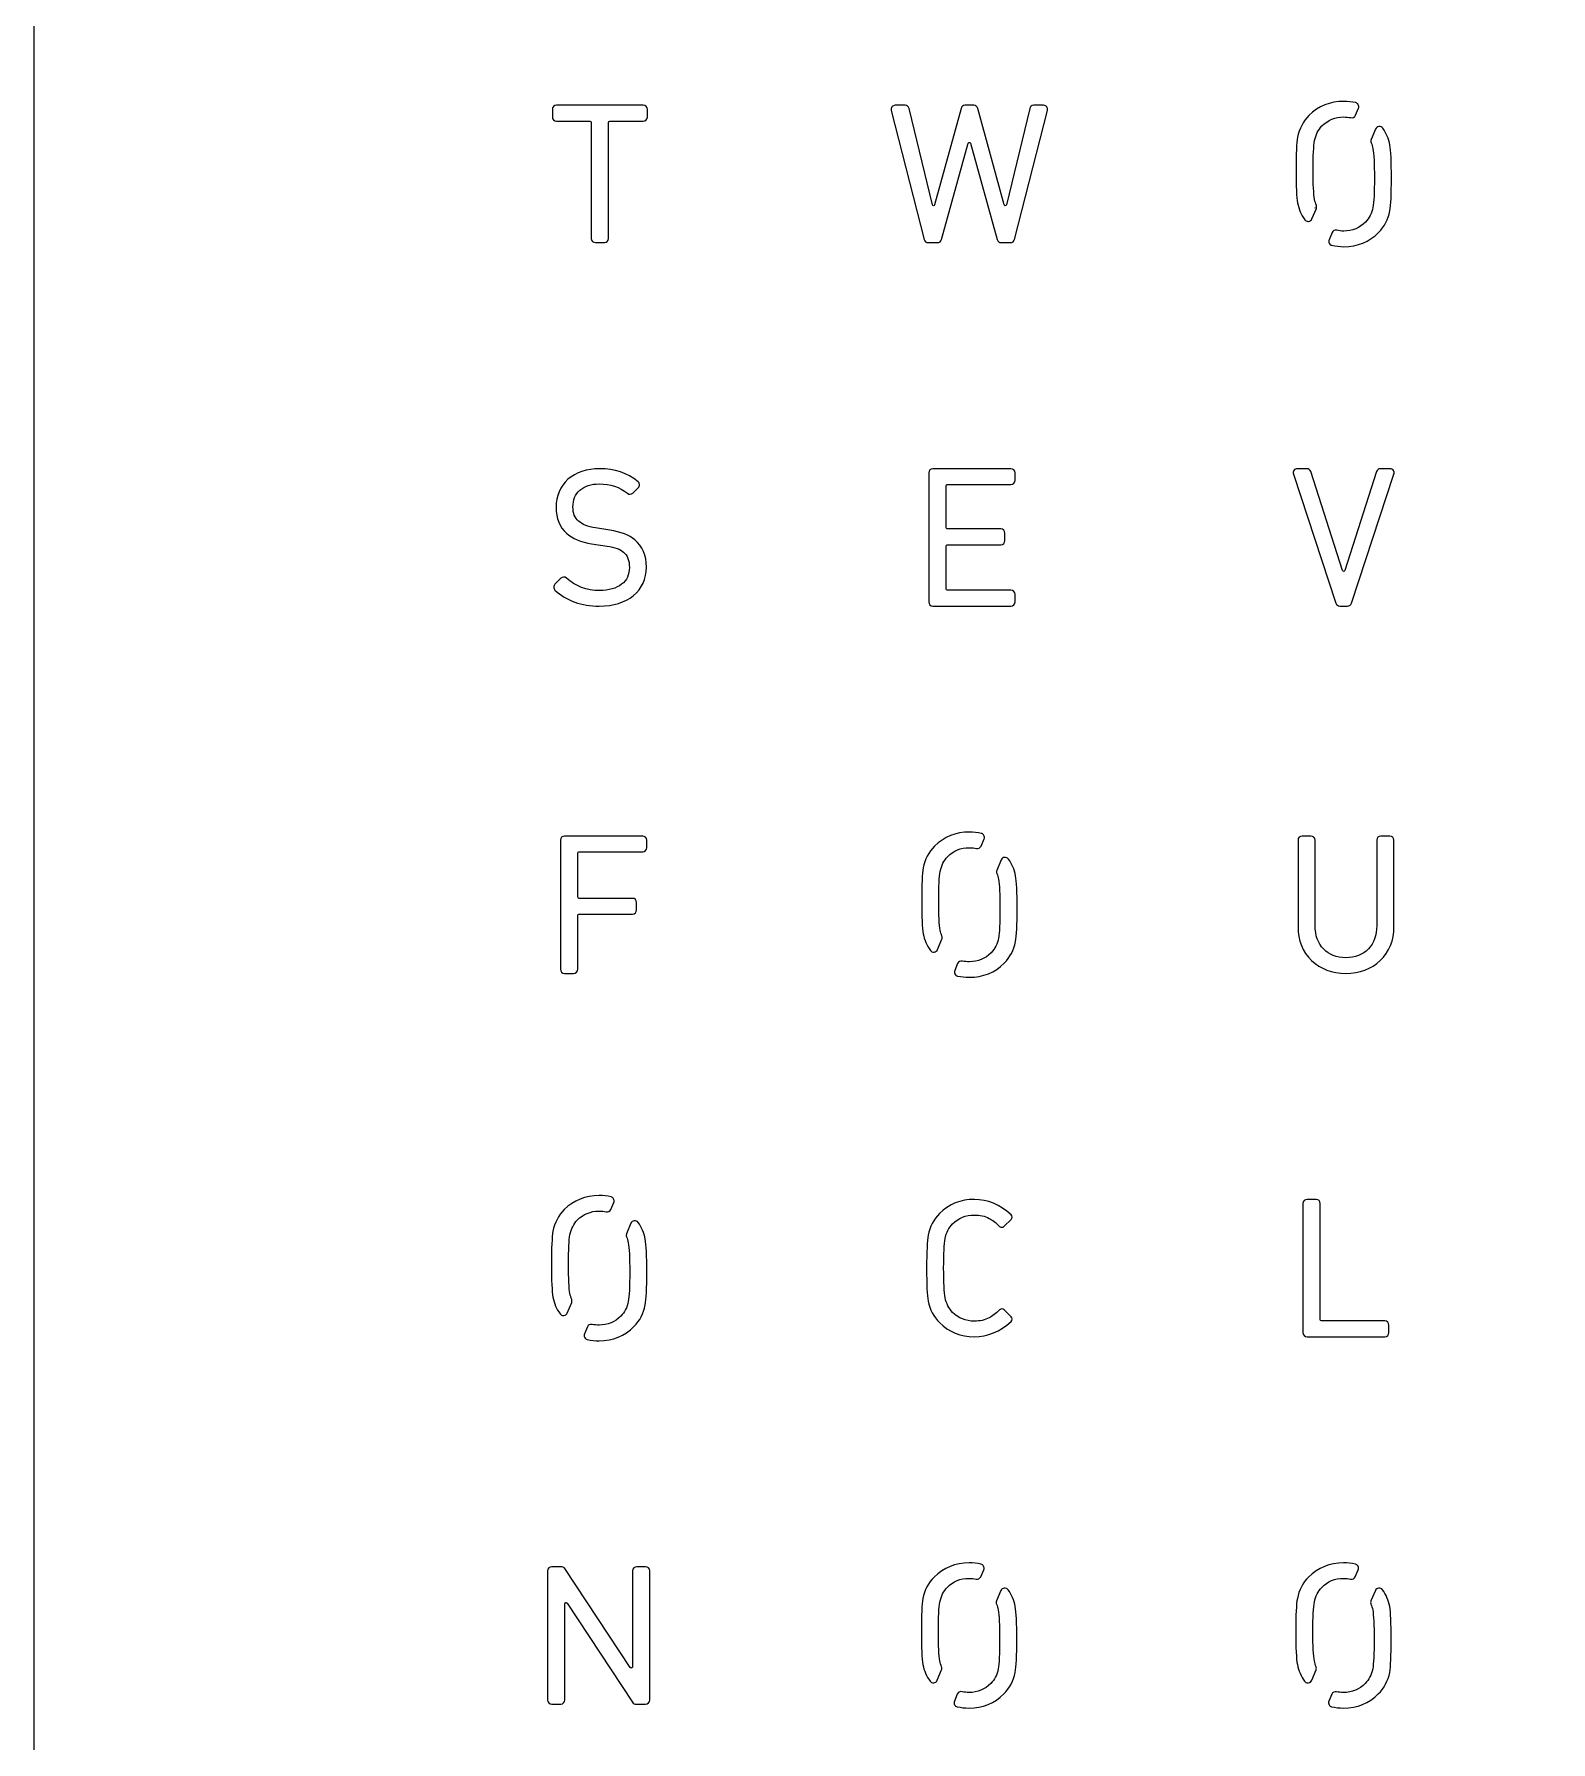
# Model space of a CAD drawing. Header units: millimetres. Extents: x -10 to 590, y -10 to 590.
# Drawn here: x -9.8 to 125.6, y 139 to 291.5 of the extents above; entities that cross this region are included whole.
import ezdxf

# ---------------------------------------------------------------- set-up
doc = ezdxf.new("R2010")
doc.units = ezdxf.units.MM
doc.header["$MEASUREMENT"] = 0
doc.layers.add('Layer 1', color=7, linetype='Continuous', lineweight=0)

msp = doc.modelspace()

# ---------------------------------------------------------------- linework, layer by layer
at = {"layer": 'Layer 1', "color": 18, "lineweight": 9, "true_color": 0x000000}
msp.add_lwpolyline([(590.16, -9.84), (-9.84, -9.84), (-9.84, 590.16), (590.16, 590.16)], close=True, dxfattribs=at)
at = {"layer": 'Layer 1', "color": 250, "lineweight": 9, "true_color": 0x231f20}
for points, knots in [([(41.08, 272.89), (41.08, 272.89), (40.27, 272.89), (40.27, 272.89), (40.07, 272.89), (39.9, 273.05), (39.9, 273.25), (39.9, 273.25), (39.9, 283.63), (39.9, 283.63), (39.9, 283.69), (39.85, 283.74), (39.79, 283.74), (39.79, 283.74), (36.8, 283.74), (36.8, 283.74), (36.59, 283.74), (36.43, 283.91), (36.43, 284.11), (36.43, 284.11), (36.43, 284.78), (36.43, 284.78), (36.43, 284.98), (36.59, 285.15), (36.8, 285.15), (36.8, 285.15), (44.55, 285.15), (44.55, 285.15), (44.75, 285.15), (44.92, 284.98), (44.92, 284.78), (44.92, 284.78), (44.92, 284.11), (44.92, 284.11), (44.92, 283.91), (44.75, 283.74), (44.55, 283.74), (44.55, 283.74), (41.55, 283.74), (41.55, 283.74), (41.49, 283.74), (41.44, 283.69), (41.44, 283.63), (41.44, 283.63), (41.44, 273.25), (41.44, 273.25), (41.44, 273.05), (41.28, 272.89), (41.08, 272.89)], [0, 0, 0, 0, 1, 1, 1, 2, 2, 2, 3, 3, 3, 4, 4, 4, 5, 5, 5, 6, 6, 6, 7, 7, 7, 8, 8, 8, 9, 9, 9, 10, 10, 10, 11, 11, 11, 12, 12, 12, 13, 13, 13, 14, 14, 14, 15, 15, 15, 16, 16, 16, 16]), ([(77.34, 272.89), (77.34, 272.89), (76.51, 272.89), (76.51, 272.89), (76.34, 272.89), (76.2, 273), (76.15, 273.16), (76.15, 273.16), (73.77, 281.76), (73.77, 281.76), (73.75, 281.84), (73.68, 281.84), (73.67, 281.84), (73.65, 281.84), (73.58, 281.84), (73.56, 281.76), (73.56, 281.76), (71.18, 273.16), (71.18, 273.16), (71.13, 273), (70.99, 272.89), (70.82, 272.89), (70.82, 272.89), (69.99, 272.89), (69.99, 272.89), (69.82, 272.89), (69.67, 273), (69.63, 273.16), (69.63, 273.16), (66.69, 284.69), (66.69, 284.69), (66.66, 284.8), (66.68, 284.92), (66.75, 285.01), (66.82, 285.1), (66.93, 285.15), (67.04, 285.15), (67.04, 285.15), (67.92, 285.15), (67.92, 285.15), (68.09, 285.15), (68.24, 285.03), (68.28, 284.87), (68.28, 284.87), (70.36, 276.27), (70.36, 276.27), (70.38, 276.19), (70.45, 276.19), (70.46, 276.19), (70.48, 276.19), (70.54, 276.2), (70.56, 276.27), (70.56, 276.27), (72.92, 284.88), (72.92, 284.88), (72.96, 285.04), (73.11, 285.15), (73.27, 285.15), (73.27, 285.15), (74.06, 285.15), (74.06, 285.15), (74.22, 285.15), (74.37, 285.04), (74.41, 284.88), (74.41, 284.88), (76.77, 276.27), (76.77, 276.27), (76.79, 276.19), (76.86, 276.19), (76.87, 276.19), (76.89, 276.19), (76.95, 276.2), (76.97, 276.27), (76.97, 276.27), (79.05, 284.87), (79.05, 284.87), (79.09, 285.03), (79.24, 285.15), (79.41, 285.15), (79.41, 285.15), (80.29, 285.15), (80.29, 285.15), (80.4, 285.15), (80.51, 285.1), (80.58, 285.01), (80.65, 284.92), (80.67, 284.8), (80.64, 284.69), (80.64, 284.69), (77.7, 273.16), (77.7, 273.16), (77.66, 273), (77.51, 272.89), (77.34, 272.89)], [0, 0, 0, 0, 1, 1, 1, 2, 2, 2, 3, 3, 3, 4, 4, 4, 5, 5, 5, 6, 6, 6, 7, 7, 7, 8, 8, 8, 9, 9, 9, 10, 10, 10, 11, 11, 11, 12, 12, 12, 13, 13, 13, 14, 14, 14, 15, 15, 15, 16, 16, 16, 17, 17, 17, 18, 18, 18, 19, 19, 19, 20, 20, 20, 21, 21, 21, 22, 22, 22, 23, 23, 23, 24, 24, 24, 25, 25, 25, 26, 26, 26, 27, 27, 27, 28, 28, 28, 29, 29, 29, 30, 30, 30, 31, 31, 31, 31]), ([(103.91, 274.79), (103.8, 274.79), (103.69, 274.84), (103.61, 274.94), (103.3, 275.37), (103.08, 275.87), (102.97, 276.43), (102.88, 276.94), (102.84, 277.9), (102.84, 279.37), (102.84, 280.84), (102.88, 281.8), (102.97, 282.31), (103.12, 283.06), (103.46, 283.71), (103.99, 284.24), (104.82, 285.08), (105.87, 285.5), (107.1, 285.5), (107.47, 285.5), (107.82, 285.46), (108.16, 285.39), (108.26, 285.36), (108.34, 285.3), (108.39, 285.2), (108.44, 285.1), (108.45, 284.99), (108.41, 284.89), (108.41, 284.89), (108.14, 284.26), (108.14, 284.26), (108.07, 284.09), (107.9, 284.01), (107.72, 284.05), (107.52, 284.09), (107.31, 284.11), (107.1, 284.11), (106.33, 284.11), (105.68, 283.84), (105.15, 283.31), (104.82, 282.96), (104.59, 282.52), (104.49, 282), (104.4, 281.53), (104.36, 280.65), (104.36, 279.37), (104.36, 278.09), (104.4, 277.21), (104.49, 276.74), (104.53, 276.56), (104.58, 276.39), (104.65, 276.22), (104.68, 276.13), (104.68, 276.03), (104.65, 275.94), (104.65, 275.94), (104.65, 275.94), (104.65, 275.94), (104.65, 275.94), (104.25, 275.01), (104.25, 275.01), (104.2, 274.89), (104.09, 274.8), (103.96, 274.79), (103.94, 274.79), (103.93, 274.79), (103.91, 274.79)], [0, 0, 0, 0, 1, 1, 1, 2, 2, 2, 3, 3, 3, 4, 4, 4, 5, 5, 5, 6, 6, 6, 7, 7, 7, 8, 8, 8, 9, 9, 9, 10, 10, 10, 11, 11, 11, 12, 12, 12, 13, 13, 13, 14, 14, 14, 15, 15, 15, 16, 16, 16, 17, 17, 17, 18, 18, 18, 19, 19, 19, 20, 20, 20, 21, 21, 21, 22, 22, 22, 22]), ([(107.1, 272.53), (106.73, 272.53), (106.37, 272.57), (106.03, 272.65), (105.93, 272.67), (105.85, 272.74), (105.8, 272.83), (105.75, 272.93), (105.74, 273.05), (105.78, 273.15), (105.78, 273.15), (106.05, 273.78), (106.05, 273.78), (106.12, 273.94), (106.29, 274.03), (106.47, 273.99), (106.67, 273.95), (106.88, 273.92), (107.1, 273.92), (107.86, 273.92), (108.52, 274.2), (109.04, 274.73), (109.37, 275.07), (109.6, 275.51), (109.7, 276.04), (109.79, 276.5), (109.83, 277.39), (109.83, 278.66), (109.83, 279.94), (109.79, 280.83), (109.7, 281.29), (109.66, 281.47), (109.61, 281.65), (109.54, 281.81), (109.51, 281.9), (109.51, 282), (109.54, 282.09), (109.54, 282.09), (109.94, 283.03), (109.94, 283.03), (109.99, 283.15), (110.1, 283.23), (110.23, 283.25), (110.37, 283.26), (110.5, 283.21), (110.58, 283.1), (110.89, 282.66), (111.11, 282.16), (111.22, 281.61), (111.22, 281.61), (111.22, 281.61), (111.22, 281.61), (111.31, 281.1), (111.35, 280.11), (111.35, 278.66), (111.35, 277.22), (111.31, 276.23), (111.22, 275.72), (111.07, 274.97), (110.73, 274.32), (110.21, 273.8), (109.37, 272.96), (108.32, 272.53), (107.1, 272.53)], [0, 0, 0, 0, 1, 1, 1, 2, 2, 2, 3, 3, 3, 4, 4, 4, 5, 5, 5, 6, 6, 6, 7, 7, 7, 8, 8, 8, 9, 9, 9, 10, 10, 10, 11, 11, 11, 12, 12, 12, 13, 13, 13, 14, 14, 14, 15, 15, 15, 16, 16, 16, 17, 17, 17, 18, 18, 18, 19, 19, 19, 20, 20, 20, 21, 21, 21, 21]), ([(104.52, 275.99), (104.52, 275.99), (104.53, 275.99), (104.53, 275.99), (104.53, 275.99), (104.52, 275.99), (104.52, 275.99)], [0, 0, 0, 0, 1, 1, 1, 2, 2, 2, 2]), ([(40.62, 240.44), (39.03, 240.44), (37.7, 240.92), (36.66, 241.87), (36.59, 241.94), (36.55, 242.03), (36.55, 242.13), (36.55, 242.23), (36.59, 242.33), (36.66, 242.4), (36.66, 242.4), (37.19, 242.93), (37.19, 242.93), (37.33, 243.07), (37.55, 243.07), (37.69, 242.94), (38.5, 242.21), (39.49, 241.83), (40.66, 241.83), (41.48, 241.83), (42.14, 242.02), (42.61, 242.39), (43.08, 242.75), (43.31, 243.24), (43.31, 243.89), (43.31, 244.5), (43.13, 244.96), (42.79, 245.27), (42.51, 245.51), (42.02, 245.69), (41.32, 245.8), (41.32, 245.8), (39.94, 246.01), (39.94, 246.01), (38.98, 246.16), (38.23, 246.47), (37.7, 246.94), (37.08, 247.49), (36.76, 248.27), (36.76, 249.24), (36.76, 250.28), (37.12, 251.13), (37.82, 251.76), (38.53, 252.39), (39.49, 252.71), (40.67, 252.71), (41.99, 252.71), (43.13, 252.32), (44.08, 251.55), (44.16, 251.49), (44.2, 251.39), (44.21, 251.29), (44.21, 251.19), (44.17, 251.08), (44.1, 251.01), (44.1, 251.01), (43.62, 250.53), (43.62, 250.53), (43.49, 250.4), (43.27, 250.39), (43.13, 250.51), (42.45, 251.07), (41.6, 251.35), (40.62, 251.35), (39.89, 251.35), (39.3, 251.16), (38.89, 250.79), (38.47, 250.41), (38.27, 249.92), (38.27, 249.29), (38.27, 248.73), (38.43, 248.32), (38.77, 248.03), (39.11, 247.73), (39.62, 247.52), (40.28, 247.42), (40.28, 247.42), (41.57, 247.22), (41.57, 247.22), (42.55, 247.07), (43.3, 246.78), (43.79, 246.36), (44.48, 245.77), (44.83, 244.95), (44.83, 243.92), (44.83, 242.86), (44.44, 242), (43.67, 241.38), (42.91, 240.76), (41.89, 240.44), (40.62, 240.44)], [0, 0, 0, 0, 1, 1, 1, 2, 2, 2, 3, 3, 3, 4, 4, 4, 5, 5, 5, 6, 6, 6, 7, 7, 7, 8, 8, 8, 9, 9, 9, 10, 10, 10, 11, 11, 11, 12, 12, 12, 13, 13, 13, 14, 14, 14, 15, 15, 15, 16, 16, 16, 17, 17, 17, 18, 18, 18, 19, 19, 19, 20, 20, 20, 21, 21, 21, 22, 22, 22, 23, 23, 23, 24, 24, 24, 25, 25, 25, 26, 26, 26, 27, 27, 27, 28, 28, 28, 29, 29, 29, 30, 30, 30, 30]), ([(77.38, 240.44), (77.38, 240.44), (70.41, 240.44), (70.41, 240.44), (70.2, 240.44), (70.04, 240.61), (70.04, 240.81), (70.04, 240.81), (70.04, 252.34), (70.04, 252.34), (70.04, 252.54), (70.2, 252.71), (70.41, 252.71), (70.41, 252.71), (77.38, 252.71), (77.38, 252.71), (77.58, 252.71), (77.75, 252.54), (77.75, 252.34), (77.75, 252.34), (77.75, 251.67), (77.75, 251.67), (77.75, 251.46), (77.58, 251.3), (77.38, 251.3), (77.38, 251.3), (71.69, 251.3), (71.69, 251.3), (71.63, 251.3), (71.58, 251.25), (71.58, 251.19), (71.58, 251.19), (71.58, 247.44), (71.58, 247.44), (71.58, 247.38), (71.63, 247.33), (71.69, 247.33), (71.69, 247.33), (76.47, 247.33), (76.47, 247.33), (76.67, 247.33), (76.84, 247.17), (76.84, 246.96), (76.84, 246.96), (76.84, 246.29), (76.84, 246.29), (76.84, 246.09), (76.67, 245.92), (76.47, 245.92), (76.47, 245.92), (71.69, 245.92), (71.69, 245.92), (71.63, 245.92), (71.58, 245.87), (71.58, 245.82), (71.58, 245.82), (71.58, 241.96), (71.58, 241.96), (71.58, 241.9), (71.63, 241.85), (71.69, 241.85), (71.69, 241.85), (77.38, 241.85), (77.38, 241.85), (77.58, 241.85), (77.75, 241.69), (77.75, 241.48), (77.75, 241.48), (77.75, 240.81), (77.75, 240.81), (77.75, 240.61), (77.58, 240.44), (77.38, 240.44)], [0, 0, 0, 0, 1, 1, 1, 2, 2, 2, 3, 3, 3, 4, 4, 4, 5, 5, 5, 6, 6, 6, 7, 7, 7, 8, 8, 8, 9, 9, 9, 10, 10, 10, 11, 11, 11, 12, 12, 12, 13, 13, 13, 14, 14, 14, 15, 15, 15, 16, 16, 16, 17, 17, 17, 18, 18, 18, 19, 19, 19, 20, 20, 20, 21, 21, 21, 22, 22, 22, 23, 23, 23, 24, 24, 24, 24]), ([(107.44, 240.44), (107.44, 240.44), (106.74, 240.44), (106.74, 240.44), (106.58, 240.44), (106.44, 240.55), (106.39, 240.7), (106.39, 240.7), (102.6, 252.22), (102.6, 252.22), (102.56, 252.34), (102.58, 252.46), (102.65, 252.56), (102.72, 252.65), (102.83, 252.71), (102.95, 252.71), (102.95, 252.71), (103.8, 252.71), (103.8, 252.71), (103.96, 252.71), (104.1, 252.6), (104.15, 252.45), (104.15, 252.45), (106.99, 243.61), (106.99, 243.61), (107.01, 243.54), (107.07, 243.54), (107.09, 243.54), (107.11, 243.54), (107.17, 243.54), (107.19, 243.61), (107.19, 243.61), (110.03, 252.45), (110.03, 252.45), (110.08, 252.6), (110.22, 252.71), (110.38, 252.71), (110.38, 252.71), (111.23, 252.71), (111.23, 252.71), (111.35, 252.71), (111.46, 252.65), (111.53, 252.56), (111.6, 252.46), (111.62, 252.34), (111.58, 252.22), (111.58, 252.22), (111.58, 252.22), (111.58, 252.22), (111.58, 252.22), (107.79, 240.7), (107.79, 240.7), (107.74, 240.55), (107.6, 240.44), (107.44, 240.44)], [0, 0, 0, 0, 1, 1, 1, 2, 2, 2, 3, 3, 3, 4, 4, 4, 5, 5, 5, 6, 6, 6, 7, 7, 7, 8, 8, 8, 9, 9, 9, 10, 10, 10, 11, 11, 11, 12, 12, 12, 13, 13, 13, 14, 14, 14, 15, 15, 15, 16, 16, 16, 17, 17, 17, 18, 18, 18, 18]), ([(111.46, 252.26), (111.46, 252.26), (111.46, 252.26), (111.46, 252.26), (111.46, 252.26), (111.46, 252.26), (111.46, 252.26)], [0, 0, 0, 0, 1, 1, 1, 2, 2, 2, 2]), ([(38.33, 207.65), (38.33, 207.65), (37.52, 207.65), (37.52, 207.65), (37.32, 207.65), (37.15, 207.81), (37.15, 208.02), (37.15, 208.02), (37.15, 219.54), (37.15, 219.54), (37.15, 219.75), (37.32, 219.91), (37.52, 219.91), (37.52, 219.91), (44.5, 219.91), (44.5, 219.91), (44.7, 219.91), (44.86, 219.75), (44.86, 219.54), (44.86, 219.54), (44.86, 218.87), (44.86, 218.87), (44.86, 218.67), (44.7, 218.5), (44.5, 218.5), (44.5, 218.5), (38.8, 218.5), (38.8, 218.5), (38.74, 218.5), (38.7, 218.46), (38.7, 218.4), (38.7, 218.4), (38.7, 214.46), (38.7, 214.46), (38.7, 214.4), (38.74, 214.35), (38.8, 214.35), (38.8, 214.35), (43.59, 214.35), (43.59, 214.35), (43.79, 214.35), (43.95, 214.19), (43.95, 213.98), (43.95, 213.98), (43.95, 213.31), (43.95, 213.31), (43.95, 213.11), (43.79, 212.94), (43.59, 212.94), (43.59, 212.94), (38.8, 212.94), (38.8, 212.94), (38.74, 212.94), (38.7, 212.89), (38.7, 212.84), (38.7, 212.84), (38.7, 208.02), (38.7, 208.02), (38.7, 207.81), (38.53, 207.65), (38.33, 207.65)], [0, 0, 0, 0, 1, 1, 1, 2, 2, 2, 3, 3, 3, 4, 4, 4, 5, 5, 5, 6, 6, 6, 7, 7, 7, 8, 8, 8, 9, 9, 9, 10, 10, 10, 11, 11, 11, 12, 12, 12, 13, 13, 13, 14, 14, 14, 15, 15, 15, 16, 16, 16, 17, 17, 17, 18, 18, 18, 19, 19, 19, 20, 20, 20, 20]), ([(70.49, 209.55), (70.37, 209.55), (70.26, 209.6), (70.19, 209.7), (69.87, 210.14), (69.65, 210.64), (69.54, 211.19), (69.45, 211.7), (69.41, 212.66), (69.41, 214.13), (69.41, 215.6), (69.45, 216.56), (69.54, 217.07), (69.69, 217.83), (70.03, 218.48), (70.56, 219), (71.4, 219.84), (72.44, 220.27), (73.67, 220.27), (74.04, 220.27), (74.39, 220.23), (74.73, 220.15), (74.83, 220.13), (74.92, 220.06), (74.97, 219.96), (75.02, 219.87), (75.02, 219.75), (74.98, 219.65), (74.98, 219.65), (74.71, 219.02), (74.71, 219.02), (74.65, 218.86), (74.47, 218.77), (74.29, 218.81), (74.1, 218.85), (73.89, 218.87), (73.67, 218.87), (72.9, 218.87), (72.25, 218.6), (71.72, 218.07), (71.39, 217.72), (71.17, 217.28), (71.06, 216.76), (70.98, 216.3), (70.93, 215.41), (70.93, 214.13), (70.93, 212.85), (70.98, 211.97), (71.06, 211.51), (71.1, 211.32), (71.15, 211.15), (71.22, 210.98), (71.26, 210.89), (71.25, 210.79), (71.22, 210.71), (71.22, 210.71), (70.83, 209.77), (70.83, 209.77), (70.77, 209.65), (70.66, 209.57), (70.53, 209.55), (70.52, 209.55), (70.5, 209.55), (70.49, 209.55)], [0, 0, 0, 0, 1, 1, 1, 2, 2, 2, 3, 3, 3, 4, 4, 4, 5, 5, 5, 6, 6, 6, 7, 7, 7, 8, 8, 8, 9, 9, 9, 10, 10, 10, 11, 11, 11, 12, 12, 12, 13, 13, 13, 14, 14, 14, 15, 15, 15, 16, 16, 16, 17, 17, 17, 18, 18, 18, 19, 19, 19, 20, 20, 20, 21, 21, 21, 21]), ([(107.28, 207.65), (106.05, 207.65), (105.02, 208.04), (104.22, 208.81), (103.41, 209.59), (103.01, 210.6), (103.01, 211.81), (103.01, 211.81), (103.01, 219.55), (103.01, 219.55), (103.01, 219.75), (103.17, 219.91), (103.37, 219.91), (103.37, 219.91), (104.17, 219.91), (104.17, 219.91), (104.38, 219.91), (104.54, 219.75), (104.54, 219.55), (104.54, 219.55), (104.54, 211.91), (104.54, 211.91), (104.54, 211.05), (104.79, 210.35), (105.29, 209.83), (105.78, 209.31), (106.46, 209.05), (107.28, 209.05), (108.11, 209.05), (108.78, 209.31), (109.29, 209.83), (109.79, 210.35), (110.04, 211.05), (110.04, 211.91), (110.04, 211.91), (110.04, 219.55), (110.04, 219.55), (110.04, 219.75), (110.21, 219.91), (110.41, 219.91), (110.41, 219.91), (111.21, 219.91), (111.21, 219.91), (111.41, 219.91), (111.58, 219.75), (111.58, 219.55), (111.58, 219.55), (111.58, 211.81), (111.58, 211.81), (111.58, 210.6), (111.17, 209.59), (110.36, 208.81), (109.55, 208.04), (108.52, 207.65), (107.28, 207.65)], [0, 0, 0, 0, 1, 1, 1, 2, 2, 2, 3, 3, 3, 4, 4, 4, 5, 5, 5, 6, 6, 6, 7, 7, 7, 8, 8, 8, 9, 9, 9, 10, 10, 10, 11, 11, 11, 12, 12, 12, 13, 13, 13, 14, 14, 14, 15, 15, 15, 16, 16, 16, 17, 17, 17, 18, 18, 18, 18]), ([(73.67, 207.3), (73.3, 207.3), (72.94, 207.34), (72.61, 207.41), (72.5, 207.44), (72.42, 207.5), (72.37, 207.6), (72.32, 207.7), (72.32, 207.81), (72.36, 207.91), (72.36, 207.91), (72.62, 208.54), (72.62, 208.54), (72.69, 208.7), (72.86, 208.79), (73.04, 208.75), (73.24, 208.71), (73.45, 208.69), (73.67, 208.69), (74.43, 208.69), (75.09, 208.96), (75.61, 209.49), (75.95, 209.84), (76.17, 210.28), (76.27, 210.8), (76.36, 211.27), (76.4, 212.15), (76.4, 213.43), (76.4, 214.71), (76.36, 215.59), (76.27, 216.06), (76.24, 216.24), (76.18, 216.41), (76.12, 216.58), (76.08, 216.67), (76.08, 216.77), (76.12, 216.85), (76.12, 216.85), (76.51, 217.79), (76.51, 217.79), (76.56, 217.91), (76.67, 217.99), (76.8, 218.01), (76.94, 218.02), (77.07, 217.97), (77.15, 217.86), (77.47, 217.43), (77.68, 216.93), (77.79, 216.37), (77.79, 216.37), (77.79, 216.37), (77.79, 216.37), (77.88, 215.87), (77.93, 214.88), (77.93, 213.43), (77.93, 211.96), (77.88, 211), (77.79, 210.49), (77.64, 209.73), (77.3, 209.09), (76.78, 208.56), (75.94, 207.72), (74.89, 207.3), (73.67, 207.3)], [0, 0, 0, 0, 1, 1, 1, 2, 2, 2, 3, 3, 3, 4, 4, 4, 5, 5, 5, 6, 6, 6, 7, 7, 7, 8, 8, 8, 9, 9, 9, 10, 10, 10, 11, 11, 11, 12, 12, 12, 13, 13, 13, 14, 14, 14, 15, 15, 15, 16, 16, 16, 17, 17, 17, 18, 18, 18, 19, 19, 19, 20, 20, 20, 21, 21, 21, 21]), ([(37.42, 177.11), (37.31, 177.11), (37.2, 177.16), (37.12, 177.26), (36.81, 177.69), (36.59, 178.19), (36.48, 178.75), (36.39, 179.26), (36.35, 180.22), (36.35, 181.69), (36.35, 183.16), (36.39, 184.12), (36.48, 184.63), (36.63, 185.39), (36.97, 186.03), (37.5, 186.56), (38.34, 187.4), (39.38, 187.82), (40.61, 187.82), (40.97, 187.82), (41.33, 187.78), (41.67, 187.71), (41.77, 187.68), (41.86, 187.62), (41.9, 187.52), (41.95, 187.42), (41.96, 187.31), (41.92, 187.21), (41.92, 187.21), (41.65, 186.58), (41.65, 186.58), (41.58, 186.42), (41.41, 186.33), (41.23, 186.37), (41.03, 186.41), (40.82, 186.43), (40.61, 186.43), (39.84, 186.43), (39.19, 186.16), (38.66, 185.63), (38.33, 185.28), (38.11, 184.84), (38, 184.32), (37.91, 183.85), (37.87, 182.97), (37.87, 181.69), (37.87, 180.41), (37.91, 179.53), (38, 179.06), (38.04, 178.88), (38.09, 178.71), (38.16, 178.54), (38.19, 178.45), (38.19, 178.35), (38.16, 178.26), (38.16, 178.26), (37.76, 177.33), (37.76, 177.33), (37.71, 177.21), (37.6, 177.13), (37.47, 177.11), (37.45, 177.11), (37.44, 177.11), (37.42, 177.11)], [0, 0, 0, 0, 1, 1, 1, 2, 2, 2, 3, 3, 3, 4, 4, 4, 5, 5, 5, 6, 6, 6, 7, 7, 7, 8, 8, 8, 9, 9, 9, 10, 10, 10, 11, 11, 11, 12, 12, 12, 13, 13, 13, 14, 14, 14, 15, 15, 15, 16, 16, 16, 17, 17, 17, 18, 18, 18, 19, 19, 19, 20, 20, 20, 21, 21, 21, 21]), ([(74.11, 175.21), (72.88, 175.21), (71.84, 175.63), (71, 176.47), (70.47, 177), (70.13, 177.64), (69.99, 178.4), (69.89, 178.91), (69.85, 179.87), (69.85, 181.34), (69.85, 182.79), (69.9, 183.78), (69.98, 184.28), (70.13, 185.03), (70.47, 185.68), (71, 186.21), (71.84, 187.05), (72.88, 187.47), (74.11, 187.47), (75.3, 187.47), (76.41, 187.01), (77.39, 186.11), (77.45, 186.06), (77.48, 185.98), (77.49, 185.9), (77.49, 185.82), (77.46, 185.74), (77.4, 185.69), (77.4, 185.69), (76.78, 185.07), (76.78, 185.07), (76.67, 184.96), (76.49, 184.95), (76.37, 185.06), (76.02, 185.4), (75.71, 185.64), (75.44, 185.78), (75.05, 185.98), (74.6, 186.08), (74.11, 186.08), (73.33, 186.08), (72.68, 185.81), (72.17, 185.29), (71.83, 184.95), (71.61, 184.51), (71.5, 183.98), (71.42, 183.51), (71.37, 182.62), (71.37, 181.34), (71.37, 180.06), (71.42, 179.17), (71.5, 178.69), (71.61, 178.17), (71.83, 177.73), (72.17, 177.39), (72.68, 176.86), (73.33, 176.6), (74.11, 176.6), (74.6, 176.6), (75.05, 176.7), (75.44, 176.9), (75.71, 177.04), (76.02, 177.28), (76.37, 177.61), (76.49, 177.72), (76.67, 177.72), (76.78, 177.61), (76.78, 177.61), (77.4, 176.99), (77.4, 176.99), (77.4, 176.99), (77.4, 176.99), (77.4, 176.99), (77.46, 176.94), (77.49, 176.86), (77.49, 176.78), (77.48, 176.7), (77.45, 176.62), (77.39, 176.57), (76.41, 175.66), (75.3, 175.21), (74.11, 175.21)], [0, 0, 0, 0, 1, 1, 1, 2, 2, 2, 3, 3, 3, 4, 4, 4, 5, 5, 5, 6, 6, 6, 7, 7, 7, 8, 8, 8, 9, 9, 9, 10, 10, 10, 11, 11, 11, 12, 12, 12, 13, 13, 13, 14, 14, 14, 15, 15, 15, 16, 16, 16, 17, 17, 17, 18, 18, 18, 19, 19, 19, 20, 20, 20, 21, 21, 21, 22, 22, 22, 23, 23, 23, 24, 24, 24, 25, 25, 25, 26, 26, 26, 27, 27, 27, 27]), ([(110.76, 175.21), (110.76, 175.21), (103.82, 175.21), (103.82, 175.21), (103.62, 175.21), (103.45, 175.37), (103.45, 175.58), (103.45, 175.58), (103.45, 187.1), (103.45, 187.1), (103.45, 187.31), (103.62, 187.47), (103.82, 187.47), (103.82, 187.47), (104.63, 187.47), (104.63, 187.47), (104.83, 187.47), (105, 187.31), (105, 187.1), (105, 187.1), (105, 176.72), (105, 176.72), (105, 176.66), (105.04, 176.62), (105.1, 176.62), (105.1, 176.62), (110.76, 176.62), (110.76, 176.62), (110.97, 176.62), (111.13, 176.45), (111.13, 176.25), (111.13, 176.25), (111.13, 175.58), (111.13, 175.58), (111.13, 175.37), (110.97, 175.21), (110.76, 175.21)], [0, 0, 0, 0, 1, 1, 1, 2, 2, 2, 3, 3, 3, 4, 4, 4, 5, 5, 5, 6, 6, 6, 7, 7, 7, 8, 8, 8, 9, 9, 9, 10, 10, 10, 11, 11, 11, 12, 12, 12, 12]), ([(40.61, 174.85), (40.24, 174.85), (39.88, 174.89), (39.54, 174.97), (39.44, 174.99), (39.36, 175.06), (39.31, 175.16), (39.26, 175.25), (39.25, 175.37), (39.3, 175.47), (39.3, 175.47), (39.56, 176.1), (39.56, 176.1), (39.63, 176.26), (39.8, 176.35), (39.98, 176.31), (40.18, 176.27), (40.39, 176.25), (40.61, 176.25), (41.37, 176.25), (42.03, 176.52), (42.55, 177.05), (42.88, 177.39), (43.11, 177.84), (43.21, 178.36), (43.3, 178.82), (43.34, 179.71), (43.34, 180.99), (43.34, 182.26), (43.3, 183.15), (43.21, 183.61), (43.17, 183.79), (43.12, 183.97), (43.05, 184.14), (43.02, 184.23), (43.02, 184.32), (43.06, 184.41), (43.06, 184.41), (43.45, 185.35), (43.45, 185.35), (43.5, 185.47), (43.61, 185.55), (43.74, 185.57), (43.88, 185.58), (44.01, 185.53), (44.09, 185.42), (44.4, 184.98), (44.62, 184.48), (44.73, 183.93), (44.73, 183.93), (44.73, 183.93), (44.73, 183.93), (44.82, 183.42), (44.86, 182.43), (44.86, 180.99), (44.86, 179.52), (44.82, 178.56), (44.73, 178.05), (44.58, 177.29), (44.24, 176.64), (43.72, 176.12), (42.88, 175.28), (41.83, 174.85), (40.61, 174.85)], [0, 0, 0, 0, 1, 1, 1, 2, 2, 2, 3, 3, 3, 4, 4, 4, 5, 5, 5, 6, 6, 6, 7, 7, 7, 8, 8, 8, 9, 9, 9, 10, 10, 10, 11, 11, 11, 12, 12, 12, 13, 13, 13, 14, 14, 14, 15, 15, 15, 16, 16, 16, 17, 17, 17, 18, 18, 18, 19, 19, 19, 20, 20, 20, 21, 21, 21, 21]), ([(44.76, 142.41), (44.76, 142.41), (43.91, 142.41), (43.91, 142.41), (43.79, 142.41), (43.67, 142.47), (43.6, 142.58), (43.6, 142.58), (37.74, 151.44), (37.74, 151.44), (37.7, 151.5), (37.64, 151.48), (37.62, 151.48), (37.6, 151.47), (37.55, 151.45), (37.55, 151.38), (37.55, 151.38), (37.55, 142.78), (37.55, 142.78), (37.55, 142.58), (37.38, 142.41), (37.18, 142.41), (37.18, 142.41), (36.37, 142.41), (36.37, 142.41), (36.17, 142.41), (36, 142.58), (36, 142.78), (36, 142.78), (36, 154.31), (36, 154.31), (36, 154.51), (36.17, 154.68), (36.37, 154.68), (36.37, 154.68), (37.22, 154.68), (37.22, 154.68), (37.34, 154.68), (37.46, 154.61), (37.53, 154.51), (37.53, 154.51), (43.39, 145.68), (43.39, 145.68), (43.43, 145.62), (43.49, 145.63), (43.51, 145.64), (43.53, 145.65), (43.59, 145.67), (43.59, 145.74), (43.59, 145.74), (43.59, 154.31), (43.59, 154.31), (43.59, 154.51), (43.75, 154.68), (43.96, 154.68), (43.96, 154.68), (44.76, 154.68), (44.76, 154.68), (44.97, 154.68), (45.13, 154.51), (45.13, 154.31), (45.13, 154.31), (45.13, 142.78), (45.13, 142.78), (45.13, 142.58), (44.97, 142.41), (44.76, 142.41)], [0, 0, 0, 0, 1, 1, 1, 2, 2, 2, 3, 3, 3, 4, 4, 4, 5, 5, 5, 6, 6, 6, 7, 7, 7, 8, 8, 8, 9, 9, 9, 10, 10, 10, 11, 11, 11, 12, 12, 12, 13, 13, 13, 14, 14, 14, 15, 15, 15, 16, 16, 16, 17, 17, 17, 18, 18, 18, 19, 19, 19, 20, 20, 20, 21, 21, 21, 22, 22, 22, 22]), ([(70.46, 144.31), (70.34, 144.31), (70.23, 144.37), (70.16, 144.46), (69.84, 144.9), (69.62, 145.4), (69.51, 145.95), (69.42, 146.47), (69.38, 147.43), (69.38, 148.9), (69.38, 150.37), (69.42, 151.33), (69.51, 151.84), (69.66, 152.59), (70, 153.24), (70.53, 153.76), (71.37, 154.6), (72.41, 155.03), (73.64, 155.03), (74.01, 155.03), (74.36, 154.99), (74.7, 154.91), (74.8, 154.89), (74.89, 154.82), (74.94, 154.73), (74.99, 154.63), (74.99, 154.52), (74.95, 154.41), (74.95, 154.41), (74.68, 153.78), (74.68, 153.78), (74.61, 153.62), (74.44, 153.53), (74.27, 153.57), (74.07, 153.62), (73.86, 153.64), (73.64, 153.64), (72.87, 153.64), (72.22, 153.37), (71.69, 152.83), (71.36, 152.49), (71.14, 152.05), (71.03, 151.52), (70.95, 151.06), (70.9, 150.18), (70.9, 148.9), (70.9, 147.62), (70.95, 146.73), (71.03, 146.27), (71.07, 146.09), (71.12, 145.91), (71.19, 145.75), (71.23, 145.66), (71.23, 145.56), (71.19, 145.47), (71.19, 145.47), (70.8, 144.54), (70.8, 144.54), (70.74, 144.41), (70.63, 144.33), (70.5, 144.31), (70.49, 144.31), (70.47, 144.31), (70.46, 144.31)], [0, 0, 0, 0, 1, 1, 1, 2, 2, 2, 3, 3, 3, 4, 4, 4, 5, 5, 5, 6, 6, 6, 7, 7, 7, 8, 8, 8, 9, 9, 9, 10, 10, 10, 11, 11, 11, 12, 12, 12, 13, 13, 13, 14, 14, 14, 15, 15, 15, 16, 16, 16, 17, 17, 17, 18, 18, 18, 19, 19, 19, 20, 20, 20, 21, 21, 21, 21]), ([(103.89, 144.31), (103.77, 144.31), (103.66, 144.37), (103.59, 144.46), (103.28, 144.9), (103.06, 145.4), (102.95, 145.95), (102.86, 146.46), (102.81, 147.43), (102.81, 148.9), (102.81, 150.37), (102.86, 151.33), (102.95, 151.84), (103.1, 152.59), (103.44, 153.24), (103.96, 153.76), (104.8, 154.6), (105.85, 155.03), (107.07, 155.03), (107.44, 155.03), (107.8, 154.99), (108.14, 154.91), (108.24, 154.89), (108.32, 154.82), (108.37, 154.73), (108.42, 154.63), (108.43, 154.52), (108.38, 154.41), (108.38, 154.41), (108.12, 153.78), (108.12, 153.78), (108.05, 153.62), (107.88, 153.53), (107.7, 153.57), (107.5, 153.62), (107.29, 153.64), (107.07, 153.64), (106.31, 153.64), (105.65, 153.37), (105.13, 152.83), (104.8, 152.49), (104.57, 152.05), (104.47, 151.52), (104.38, 151.06), (104.34, 150.18), (104.34, 148.9), (104.34, 147.62), (104.38, 146.73), (104.47, 146.27), (104.51, 146.09), (104.56, 145.91), (104.62, 145.75), (104.66, 145.66), (104.66, 145.56), (104.62, 145.47), (104.62, 145.47), (104.23, 144.54), (104.23, 144.54), (104.18, 144.41), (104.07, 144.33), (103.94, 144.31), (103.92, 144.31), (103.91, 144.31), (103.89, 144.31)], [0, 0, 0, 0, 1, 1, 1, 2, 2, 2, 3, 3, 3, 4, 4, 4, 5, 5, 5, 6, 6, 6, 7, 7, 7, 8, 8, 8, 9, 9, 9, 10, 10, 10, 11, 11, 11, 12, 12, 12, 13, 13, 13, 14, 14, 14, 15, 15, 15, 16, 16, 16, 17, 17, 17, 18, 18, 18, 19, 19, 19, 20, 20, 20, 21, 21, 21, 21]), ([(73.64, 142.06), (73.27, 142.06), (72.91, 142.1), (72.58, 142.18), (72.47, 142.2), (72.39, 142.27), (72.34, 142.36), (72.29, 142.46), (72.29, 142.57), (72.33, 142.67), (72.33, 142.67), (72.59, 143.3), (72.59, 143.3), (72.66, 143.47), (72.83, 143.56), (73.01, 143.52), (73.21, 143.47), (73.42, 143.45), (73.64, 143.45), (74.4, 143.45), (75.06, 143.72), (75.58, 144.26), (75.92, 144.6), (76.14, 145.04), (76.24, 145.56), (76.33, 146.03), (76.37, 146.91), (76.37, 148.19), (76.37, 149.47), (76.33, 150.35), (76.24, 150.82), (76.21, 151), (76.15, 151.18), (76.09, 151.34), (76.05, 151.43), (76.05, 151.53), (76.09, 151.62), (76.09, 151.62), (76.48, 152.55), (76.48, 152.55), (76.53, 152.67), (76.64, 152.76), (76.78, 152.77), (76.91, 152.79), (77.04, 152.73), (77.12, 152.62), (77.44, 152.19), (77.65, 151.69), (77.76, 151.13), (77.76, 151.13), (77.76, 151.13), (77.76, 151.13), (77.85, 150.63), (77.9, 149.64), (77.9, 148.19), (77.9, 146.74), (77.85, 145.75), (77.76, 145.25), (77.61, 144.5), (77.27, 143.85), (76.75, 143.32), (75.91, 142.48), (74.86, 142.06), (73.64, 142.06)], [0, 0, 0, 0, 1, 1, 1, 2, 2, 2, 3, 3, 3, 4, 4, 4, 5, 5, 5, 6, 6, 6, 7, 7, 7, 8, 8, 8, 9, 9, 9, 10, 10, 10, 11, 11, 11, 12, 12, 12, 13, 13, 13, 14, 14, 14, 15, 15, 15, 16, 16, 16, 17, 17, 17, 18, 18, 18, 19, 19, 19, 20, 20, 20, 21, 21, 21, 21]), ([(107.07, 142.06), (106.71, 142.06), (106.35, 142.1), (106.01, 142.18), (105.91, 142.2), (105.82, 142.27), (105.78, 142.36), (105.73, 142.46), (105.72, 142.57), (105.76, 142.67), (105.76, 142.67), (106.03, 143.3), (106.03, 143.3), (106.1, 143.47), (106.27, 143.55), (106.45, 143.52), (106.64, 143.47), (106.85, 143.45), (107.07, 143.45), (107.84, 143.45), (108.49, 143.72), (109.02, 144.26), (109.35, 144.6), (109.57, 145.04), (109.68, 145.56), (109.76, 146.03), (109.81, 146.91), (109.81, 148.19), (109.81, 149.47), (109.76, 150.35), (109.68, 150.82), (109.64, 151), (109.59, 151.18), (109.52, 151.34), (109.49, 151.43), (109.49, 151.53), (109.52, 151.62), (109.52, 151.62), (109.92, 152.55), (109.92, 152.55), (109.97, 152.67), (110.08, 152.76), (110.21, 152.77), (110.35, 152.79), (110.47, 152.73), (110.55, 152.62), (110.87, 152.19), (111.09, 151.69), (111.2, 151.13), (111.2, 151.13), (111.2, 151.13), (111.2, 151.13), (111.29, 150.63), (111.33, 149.64), (111.33, 148.19), (111.33, 146.74), (111.29, 145.75), (111.2, 145.25), (111.05, 144.5), (110.71, 143.85), (110.18, 143.32), (109.34, 142.48), (108.3, 142.06), (107.07, 142.06)], [0, 0, 0, 0, 1, 1, 1, 2, 2, 2, 3, 3, 3, 4, 4, 4, 5, 5, 5, 6, 6, 6, 7, 7, 7, 8, 8, 8, 9, 9, 9, 10, 10, 10, 11, 11, 11, 12, 12, 12, 13, 13, 13, 14, 14, 14, 15, 15, 15, 16, 16, 16, 17, 17, 17, 18, 18, 18, 19, 19, 19, 20, 20, 20, 21, 21, 21, 21])]:
    msp.add_open_spline(points, degree=3, knots=knots, dxfattribs=at)

doc.saveas('drawing.dxf')
